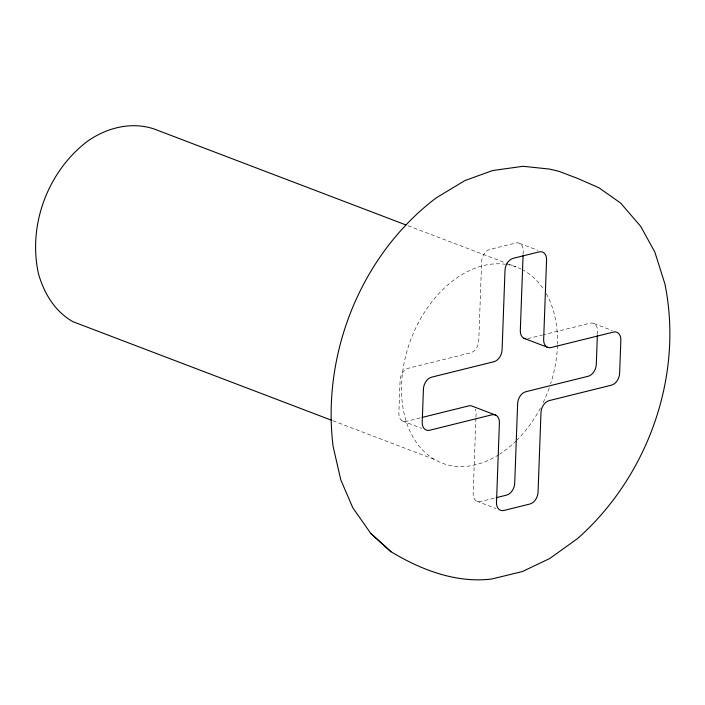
<?xml version="1.0" encoding="UTF-8"?>
<svg xmlns="http://www.w3.org/2000/svg" width="705" height="705" viewBox="0 0 705 705"><rect width="100%" height="100%" fill="white"/><g stroke="black" fill="none" stroke-linecap="round" stroke-linejoin="round"><path stroke-width="0.53" stroke-dasharray="3.52 2.64" d="M475.91 418.285L473.152 493.544A10.487 7.332 -69.1 0 0 480.581 501.563L495.13 497.95M475.954 417.193L476.069 413.923A10.487 7.332 -69.1 0 0 475.214 409.208M523.11 254.285L523.233 251.015A10.487 7.332 -69.1 0 0 515.804 242.996L489.825 249.438A10.487 7.332 -69.1 0 0 481.665 261.317L478.748 340.938A10.487 7.332 -69.1 0 1 470.587 352.826L408.248 368.274A10.487 7.332 -69.1 0 0 400.087 380.162L398.871 413.341A10.487 7.332 -69.1 0 0 406.3 421.361L421.096 417.686M597.391 334.426L597.514 331.218A10.487 7.332 -69.1 0 0 590.085 323.198L543.59 334.725M527.737 338.656L542.533 334.99M519.647 243.366L537.915 250.328M408.072 225.759L507.776 263.749M508.807 264.137L515.998 266.887M593.927 323.569L612.196 330.53M402.458 420.991L421.74 428.34M332.919 420.762L434.677 459.545M476.73 501.193L496.02 508.543M521.956 269.469A104.833 73.311 -69.1 0 1 543.493 289.147M546.269 293.677A104.833 73.311 -69.1 0 1 557.496 344.207M557.461 345.291A104.833 73.311 -69.1 0 1 550.631 383.837M549.23 387.97A104.833 73.311 -69.1 0 1 542.876 403.189M540.418 408.028A104.833 73.311 -69.1 0 1 517.073 439.973M516.316 440.722A104.833 73.311 -69.1 0 1 499.678 454.135M498.77 454.716A104.833 73.311 -69.1 0 1 401.577 384.692A104.833 73.311 -69.1 0 1 505.432 264.287M506.525 264.445A104.833 73.311 -69.1 0 1 520.977 268.984"/><path stroke-width="1.06" d="M523.075 255.377L520.308 330.636A10.487 7.332 -69.1 0 0 525.736 338.814M597.355 335.501L596.298 364.388A10.487 7.332 -69.1 0 1 588.137 376.276L525.789 391.733A10.487 7.332 -69.1 0 0 517.637 403.621L514.712 483.233A10.487 7.332 -69.1 0 1 506.56 495.122L496.17 497.695M422.154 417.43L468.649 405.904A10.487 7.332 -69.1 0 1 472.491 406.265L495.835 415.166M406.018 224.974L154.184 129.006C131.315 121.286 106.323 127.799 87.138 141.546L85.384 142.886C47.887 172.672 28.685 223.793 37.876 270.87L38.299 273.091C43.648 292.69 54.787 311.443 72.862 321.665L331.888 420.374M523.894 338.285L547.239 347.186M390.931 551.68C420.92 569.772 456.029 583.379 491.702 579.016L522.326 571.552L549.741 558.519L577.677 538.47C647.754 476.395 683.691 376.223 664.93 284.009L654.83 252.029L640.695 226.358L620.62 203.058L598.845 187.724L577.827 178.506L559.153 171.394L549.592 169.094L523.084 166.283L492.575 170.557L464.939 180.55L436.175 197.902C361.154 254.681 321.586 353.469 333.113 446.424L340.797 479.876L352.756 507.706L370.804 533.473L390.931 551.68L370.804 533.473M423.432 389.063L422.216 422.233A10.487 7.332 -69.1 0 0 429.645 430.253L491.984 414.796A10.487 7.332 -69.1 0 1 499.413 422.815L496.496 502.436A10.487 7.332 -69.1 0 0 503.925 510.455L529.904 504.013A10.487 7.332 -69.1 0 0 538.056 492.134L540.982 412.513A10.487 7.332 -69.1 0 1 549.133 400.625L611.482 385.168A10.487 7.332 -69.1 0 0 619.633 373.289L620.849 340.11A10.487 7.332 -69.1 0 0 613.429 332.09L551.081 347.547A10.487 7.332 -69.1 0 1 543.652 339.528L546.578 259.907A10.487 7.332 -69.1 0 0 539.149 251.888L513.17 258.33A10.487 7.332 -69.1 0 0 505.009 270.218L502.092 349.83A10.487 7.332 -69.1 0 1 493.932 361.718L431.592 377.175A10.487 7.332 -69.1 0 0 423.432 389.063"/></g></svg>
